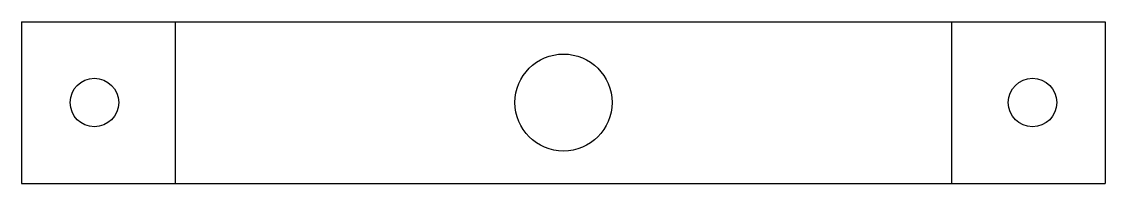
# Model space of a CAD drawing. Header units: millimetres. Extents: x 26 to 160, y 26 to 46.
import ezdxf

# ---------------------------------------------------------------- set-up
doc = ezdxf.new("R2010")
doc.units = ezdxf.units.MM

msp = doc.modelspace()

# ---------------------------------------------------------------- linework, layer by layer
at = {"color": 1}
for p, q in [((26.25, 45.87), (45.25, 45.87)), ((26.25, 45.87), (26.25, 25.87)), ((45.25, 45.87), (141.25, 45.87)), ((45.25, 45.87), (45.25, 25.87)), ((141.25, 45.87), (160.25, 45.87)), ((141.25, 45.87), (141.25, 25.87)), ((160.25, 45.87), (160.25, 25.87)), ((26.25, 25.87), (45.25, 25.87)), ((45.25, 25.87), (141.25, 25.87)), ((141.25, 25.87), (160.25, 25.87))]:
    msp.add_line(p, q, dxfattribs=at)
for centre, radius in [((93.25, 35.87), 6), ((35.25, 35.87), 3), ((151.25, 35.87), 3)]:
    msp.add_circle(centre, radius, dxfattribs=at)

doc.saveas('drawing.dxf')
